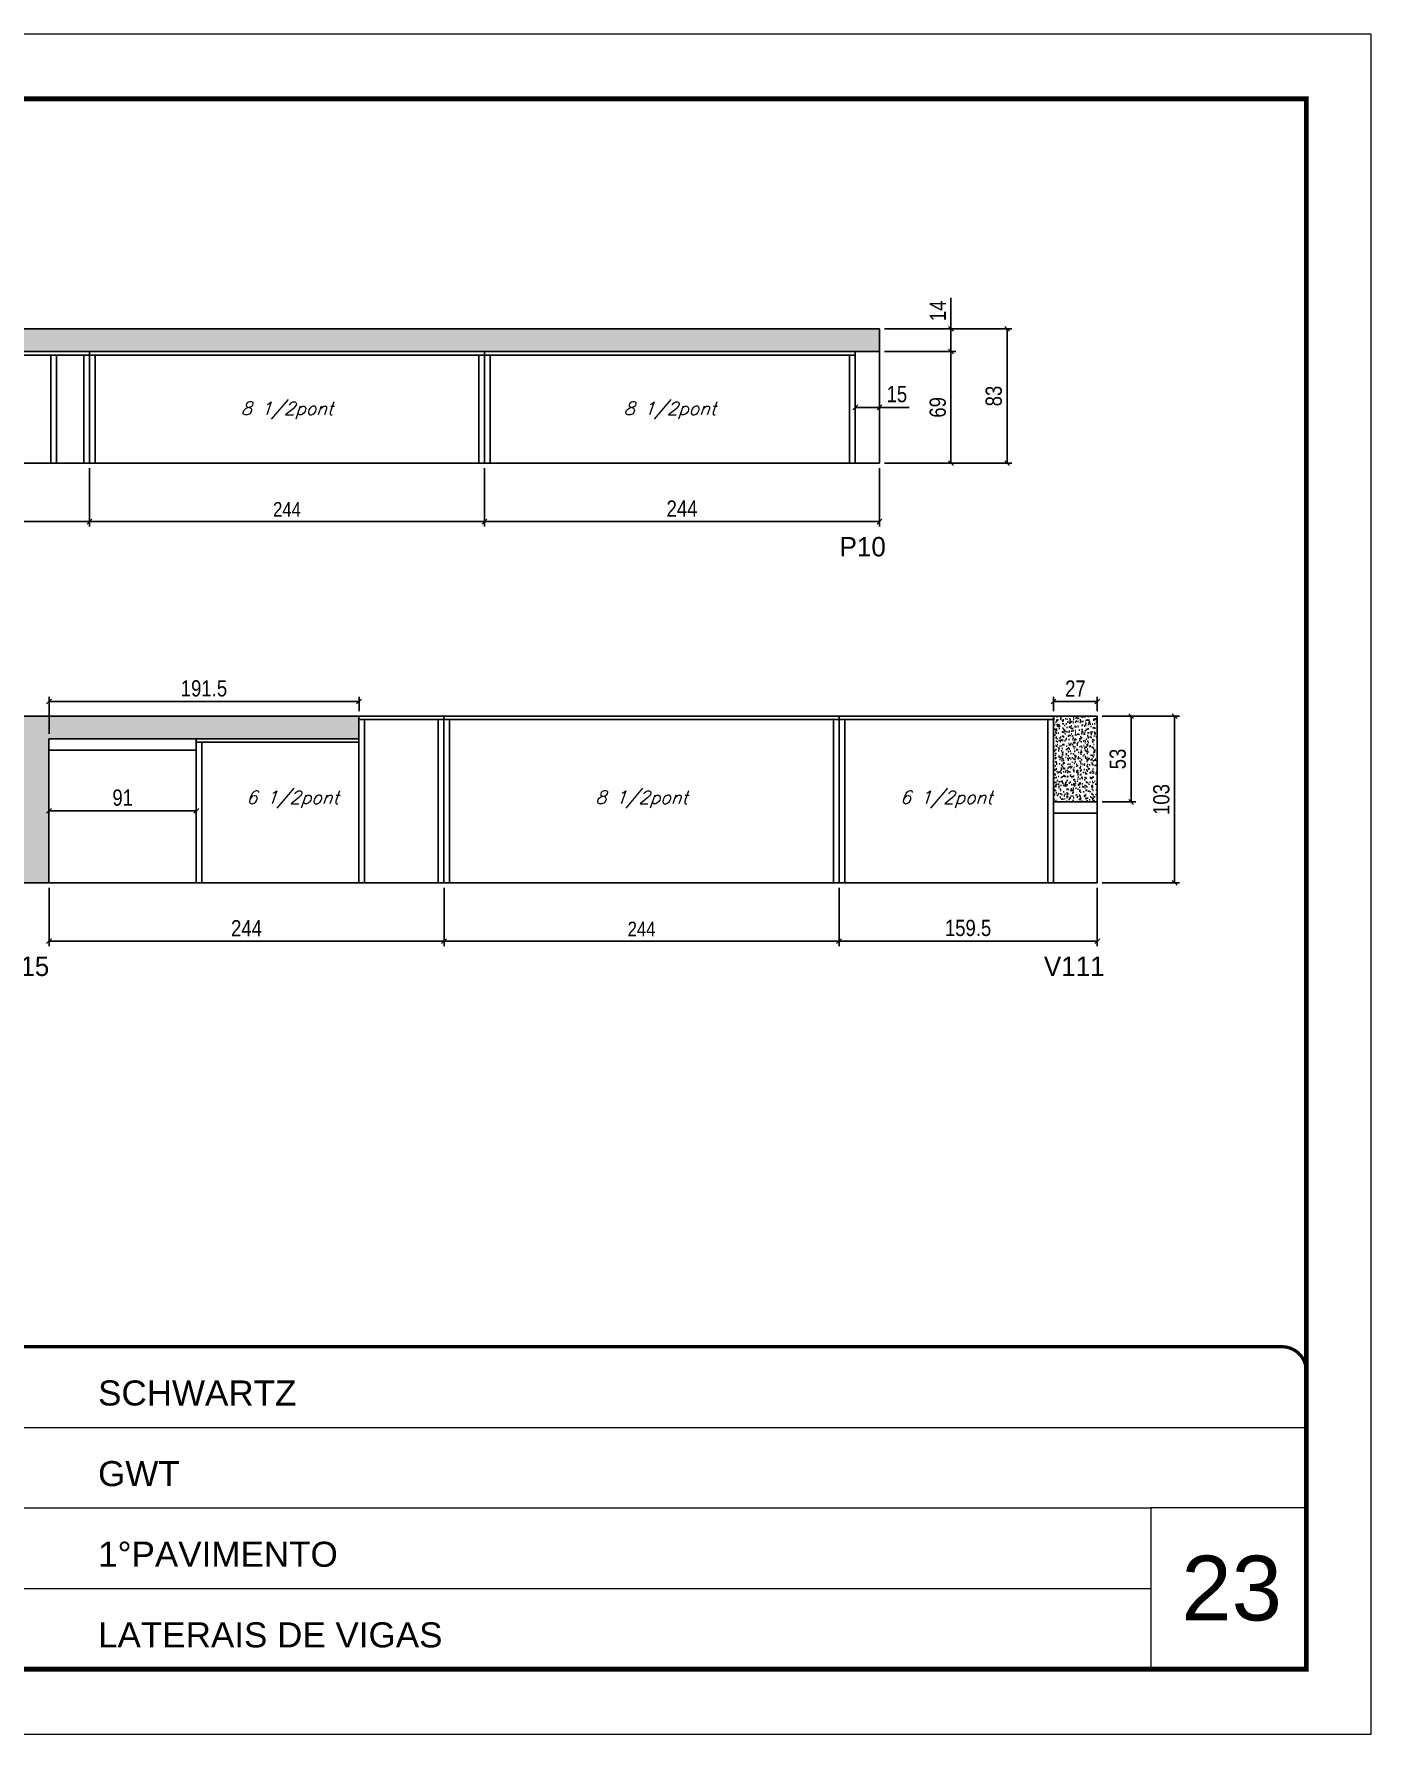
# Model space of a CAD drawing. Extents: x 13154 to 22413, y 1253 to 30260.
# Drawn here: x 16997 to 17823, y 23076 to 24126 of the extents above; entities that cross this region are included whole.
import ezdxf

# ---------------------------------------------------------------- set-up
doc = ezdxf.new("R2010")
doc.units = 0
doc.linetypes.add('CONTINUO', pattern=[0])
doc.linetypes.add('DASHED', pattern=[0.75, 0.5, -0.25])
for name, color, linetype in [('5', 5, 'Continuous'), ('COTA', 241, 'Continuous'), ('Painéis', 200, 'Continuous'), ('SARR_2.2x7', 40, 'Continuous'), ('SARR_3.5x7', 81, 'Continuous'), ('texto', 7, 'Continuous')]:
    doc.layers.add(name, color=color, linetype=linetype)
for name, color, linetype, lineweight in [('CARIMBO', 255, 'Continuous', 9), ('Folhas', 255, 'Continuous', 9), ('SARRAFO DE PRESSAO', 251, 'DASHED', 9)]:
    doc.layers.add(name, color=color, linetype=linetype, lineweight=lineweight)
doc.styles.add('ARIAL', font='arial.ttf')
doc.styles.add('COTA TECNICA', font='techl___.ttf', dxfattribs={"height": 10})
doc.styles.add('COTA TECNICA-50', font='techl___.ttf', dxfattribs={"height": 9})
doc.styles.add('Romans', font='romans.shx')
doc.styles.add('ROMAS860', font='ROMAS860.SHX')
doc.dimstyles.new('COTA PAINEL-50', dxfattribs={"dimtxt": 9, "dimasz": 3, "dimexe": 3, "dimexo": 3, "dimgap": 3, "dimtad": 1, "dimdec": 1, "dimzin": 12, "dimdsep": 46, "dimtxsty": 'COTA TECNICA-50', "dimblk1": 'OBLIQUE', "dimblk2": 'OBLIQUE', "dimsah": 1, "dimcen": 0.9, "dimclrd": 4, "dimclre": 4, "dimclrt": 240, "dimadec": 1, "dimazin": 3, "dimtfac": 1, "dimtdec": 1, "dimtmove": 0, "dimatfit": 3, "dimfxl": 1, "dimtolj": 1, "dimtzin": 12, "dimarcsym": 0})
doc.dimstyles.new('PAINEL', dxfattribs={"dimtxt": 10, "dimasz": 3, "dimexe": 3, "dimexo": 3, "dimgap": 3, "dimtad": 1, "dimdec": 1, "dimzin": 12, "dimdsep": 46, "dimtxsty": 'COTA TECNICA', "dimblk1": 'OBLIQUE', "dimblk2": 'OBLIQUE', "dimsah": 1, "dimcen": 0.9, "dimclrd": 4, "dimclre": 4, "dimclrt": 240, "dimadec": 1, "dimazin": 3, "dimtfac": 1, "dimtdec": 1, "dimtmove": 0, "dimatfit": 3, "dimfxl": 1, "dimtolj": 1, "dimtzin": 12, "dimarcsym": 0})
pattern_1 = [(50, (-68.4697, -35.641), (5.4655401, -0.4781726), [0.5715, -6.2865]), (355, (-68.4697, -35.641), (-1.0573026, 5.7317054), [0.4572, -5.0292175]), (100.451445, (-68.014, -35.681), (4.4082374, 5.2535326), [0.4857003, -5.3427073]), (46.1842, (-68.4697, -34.117), (8.1323712, -1.2612698), [0.85725, -9.42975]), (96.635558, (-67.792, -34.222), (7.122124, 7.4227837), [0.7285507, -8.0140682]), (351.18415, (-68.47, -34.117), (7.122124, 7.4227837), [0.685799, -7.543792]), (21, (-67.7077, -34.498), (4.54843174, -3.06795595), [0.5715, -6.2865]), (326, (-67.7077, -34.498), (1.8540609, 5.525639), [0.4572, -5.0292]), (71.451445, (-67.3286, -34.7536), (6.4024926, 2.4576831), [0.4857003, -5.3426981]), (37.5, (-68.4697, -35.641), (0.0926581, 2.53665117), [0, -4.96824, 0, -5.1054, 0, -5.04825]), (7.5, (-68.4697, -35.641), (2.00458988, 3.00541724), [0, -2.91084, 0, -4.85394, 0, -1.92405]), (327.5, (-70.169, -35.641), (4.06771786, -0.17186232), [0, -1.905, 0, -5.9436, 0, -7.8867]), (317.5, (-70.931, -35.641), (4.44387544, 0.76279473), [0, -2.4765, 0, -3.94716, 0, -5.6007])]

# ---------------------------------------------------------------- blocks, each defined once
blk = doc.blocks.new('9999999999')
at = {"color": 30, "linetype": 'CONTINUO'}
for p, q in [((98564.6, 34379.6), (99584, 34379.6)), ((98564.6, 34329.8), (99488, 34329.8)), ((99584, 34329.8), (99488, 34329.8)), ((99488, 34329.8), (99488, 34230.2)), ((98564.6, 34280), (99488, 34280))]:
    blk.add_line(p, q, dxfattribs=at)
at = {"color": 30, "linetype": 'CONTINUO', "const_width": 2}
blk.add_lwpolyline([(99584, 34230.2), (99584, 34414.4, 0.414214), (99569, 34429.4), (98229, 34429.4, 0.414214), (98214, 34414.4), (98214, 34245.2, 0.414214), (98229, 34230.2), (99584, 34230.2)], format="xyb", dxfattribs=at)
at = {"layer": 'Folhas'}
blk.add_lwpolyline([(98139, 34190.2), (99624, 34190.2), (99624, 35240.2), (98139, 35240.2)], close=True, dxfattribs=at)
at = {"layer": 'Folhas', "color": 30, "const_width": 3}
blk.add_lwpolyline([(98214, 34230.2), (99584, 34230.2), (99584, 35200.2), (98214, 35200.2)], close=True, dxfattribs=at)
at = {"color": 7, "linetype": 'Continuous', "ltscale": 5, "style": 'ARIAL'}
for s, height, p in [('SCHWARTZ', 15.48, (98837.7, 34393.1)), ('GWT', 15.48, (98837.7, 34343.3)), ('1°PAVIMENTO', 15.483, (98837.7, 34293.5)), ('LATERAIS DE VIGAS', 15.483, (98837.7, 34243.7))]:
    blk.add_text(s, height=height, dxfattribs=at).set_placement(p)
blk = doc.blocks.new('_Oblique')
at = {"color": 0, "linetype": 'ByBlock', "lineweight": -2}
blk.add_line((-0.5, -0.5), (0.5, 0.5), dxfattribs=at)
blk = doc.blocks.new('*D1655')
at = {"layer": 'COTA', "color": 4, "linetype": 'ByBlock', "lineweight": -2, "transparency": 16777216}
for p, q in [((17031.3, 23858.2), (17031.3, 23822.1)), ((17275.3, 23858.2), (17275.3, 23822.1)), ((17275.3, 23825.1), (17031.3, 23825.1))]:
    blk.add_line(p, q, dxfattribs=at)
at = {"layer": 'Defpoints', "color": 0, "linetype": 'ByBlock', "transparency": 16777216}
for p in [(17031.3, 23861.2), (17275.3, 23861.2), (17031.3, 23825.1)]:
    blk.add_point(p, dxfattribs=at)
at = {"layer": 'COTA', "color": 4, "linetype": 'ByBlock', "lineweight": -2, "transparency": 16777216, "xscale": 3, "yscale": 3, "zscale": 3, "rotation": 180}
blk.add_blockref('_Oblique', (17031.3, 23825.1), dxfattribs=at)
at = {"layer": 'COTA', "color": 4, "linetype": 'ByBlock', "lineweight": -2, "transparency": 16777216, "xscale": 3, "yscale": 3, "zscale": 3}
blk.add_blockref('_Oblique', (17275.3, 23825.1), dxfattribs=at)
at = {"layer": 'COTA', "color": 240, "linetype": 'ByBlock', "transparency": 16777216, "insert": (17153.3, 23832.7), "char_height": 9, "attachment_point": 5, "style": 'COTA TECNICA-50'}
blk.add_mtext('\\A1;244', dxfattribs=at)
blk = doc.blocks.new('*D1657')
at = {"layer": 'COTA', "color": 4, "linetype": 'ByBlock', "lineweight": -2, "transparency": 16777216}
for p, q in [((17275.3, 23858.2), (17275.3, 23822.1)), ((17519.3, 23858.2), (17519.3, 23822.1)), ((17275.3, 23825.1), (17519.3, 23825.1))]:
    blk.add_line(p, q, dxfattribs=at)
at = {"layer": 'Defpoints', "color": 0, "linetype": 'ByBlock', "transparency": 16777216}
for p in [(17275.3, 23861.2), (17519.3, 23861.2), (17519.3, 23825.1)]:
    blk.add_point(p, dxfattribs=at)
at = {"layer": 'COTA', "color": 4, "linetype": 'ByBlock', "lineweight": -2, "transparency": 16777216, "xscale": 3, "yscale": 3, "zscale": 3, "rotation": 180}
blk.add_blockref('_Oblique', (17275.3, 23825.1), dxfattribs=at)
at = {"layer": 'COTA', "color": 4, "linetype": 'ByBlock', "lineweight": -2, "transparency": 16777216, "xscale": 3, "yscale": 3, "zscale": 3}
blk.add_blockref('_Oblique', (17519.3, 23825.1), dxfattribs=at)
at = {"layer": 'COTA', "color": 240, "linetype": 'ByBlock', "transparency": 16777216, "insert": (17397.3, 23833.2), "char_height": 10, "attachment_point": 5, "style": 'COTA TECNICA'}
blk.add_mtext('\\A1;244', dxfattribs=at)
blk = doc.blocks.new('*D1658')
at = {"layer": 'COTA', "color": 4, "linetype": 'ByBlock', "lineweight": -2, "transparency": 16777216}
for p, q in [((16921.3, 23858.2), (16921.3, 23822.1)), ((17031.3, 23858.2), (17031.3, 23822.1)), ((17031.3, 23825.1), (16921.3, 23825.1))]:
    blk.add_line(p, q, dxfattribs=at)
at = {"layer": 'Defpoints', "color": 0, "linetype": 'ByBlock', "transparency": 16777216}
for p in [(16921.3, 23861.2), (17031.3, 23861.2), (16921.3, 23825.1)]:
    blk.add_point(p, dxfattribs=at)
at = {"layer": 'COTA', "color": 4, "linetype": 'ByBlock', "lineweight": -2, "transparency": 16777216, "xscale": 3, "yscale": 3, "zscale": 3, "rotation": 180}
blk.add_blockref('_Oblique', (16921.3, 23825.1), dxfattribs=at)
at = {"layer": 'COTA', "color": 4, "linetype": 'ByBlock', "lineweight": -2, "transparency": 16777216, "xscale": 3, "yscale": 3, "zscale": 3}
blk.add_blockref('_Oblique', (17031.3, 23825.1), dxfattribs=at)
at = {"layer": 'COTA', "color": 240, "linetype": 'ByBlock', "transparency": 16777216, "insert": (16976.3, 23833.2), "char_height": 10, "attachment_point": 5, "style": 'COTA TECNICA'}
blk.add_mtext('\\A1;110', dxfattribs=at)
blk = doc.blocks.new('*D1656')
at = {"layer": 'COTA', "color": 4, "linetype": 'ByBlock', "lineweight": -2, "transparency": 16777216}
for p, q in [((17522.3, 23930.2), (17566.4, 23930.2)), ((17563.4, 23930.2), (17563.4, 23861.2)), ((17522.3, 23861.2), (17566.4, 23861.2))]:
    blk.add_line(p, q, dxfattribs=at)
at = {"layer": 'Defpoints', "color": 0, "linetype": 'ByBlock', "transparency": 16777216}
for p in [(17519.3, 23930.2), (17519.3, 23861.2), (17563.4, 23861.2)]:
    blk.add_point(p, dxfattribs=at)
at = {"layer": 'COTA', "color": 4, "linetype": 'ByBlock', "lineweight": -2, "transparency": 16777216, "xscale": 3, "yscale": 3, "zscale": 3}
for p, rotation in [((17563.4, 23930.2), 90), ((17563.4, 23861.2), 270)]:
    blk.add_blockref('_Oblique', p, dxfattribs=dict(at, rotation=rotation))
at = {"layer": 'COTA', "color": 240, "linetype": 'ByBlock', "transparency": 16777216, "insert": (17555.3, 23895.7), "char_height": 10, "attachment_point": 5, "rotation": 90, "style": 'COTA TECNICA'}
blk.add_mtext('\\A1;69', dxfattribs=at)
blk = doc.blocks.new('*D1660')
at = {"layer": 'COTA', "color": 4, "lineweight": -2, "transparency": 16777216}
for p, q in [((17563.4, 23944.2), (17563.4, 23963.3)), ((17522.3, 23944.2), (17566.4, 23944.2)), ((17563.4, 23930.2), (17563.4, 23944.2)), ((17522.3, 23930.2), (17566.4, 23930.2))]:
    blk.add_line(p, q, dxfattribs=at)
at = {"layer": 'Defpoints', "color": 0, "transparency": 16777216}
for p in [(17519.3, 23944.2), (17563.4, 23944.2), (17519.3, 23930.2)]:
    blk.add_point(p, dxfattribs=at)
at = {"layer": 'COTA', "color": 4, "lineweight": -2, "transparency": 16777216, "xscale": 3, "yscale": 3, "zscale": 3}
for p, rotation in [((17563.4, 23944.2), 90), ((17563.4, 23930.2), 270)]:
    blk.add_blockref('_Oblique', p, dxfattribs=dict(at, rotation=rotation))
at = {"layer": 'COTA', "color": 240, "transparency": 16777216, "insert": (17555.3, 23955.3), "char_height": 10, "attachment_point": 5, "rotation": 90, "style": 'COTA TECNICA'}
blk.add_mtext('\\A1;14', dxfattribs=at)
blk = doc.blocks.new('*D1661')
at = {"layer": 'COTA', "color": 4, "lineweight": -2, "transparency": 16777216}
for p, q in [((17522.3, 23944.2), (17601.1, 23944.2)), ((17598.1, 23861.2), (17598.1, 23944.2)), ((17522.3, 23861.2), (17601.1, 23861.2))]:
    blk.add_line(p, q, dxfattribs=at)
at = {"layer": 'Defpoints', "color": 0, "transparency": 16777216}
for p in [(17519.3, 23944.2), (17598.1, 23944.2), (17519.3, 23861.2)]:
    blk.add_point(p, dxfattribs=at)
at = {"layer": 'COTA', "color": 4, "lineweight": -2, "transparency": 16777216, "xscale": 3, "yscale": 3, "zscale": 3}
for p, rotation in [((17598.1, 23944.2), 90), ((17598.1, 23861.2), 270)]:
    blk.add_blockref('_Oblique', p, dxfattribs=dict(at, rotation=rotation))
at = {"layer": 'COTA', "color": 240, "transparency": 16777216, "insert": (17589.9, 23902.7), "char_height": 10, "attachment_point": 5, "rotation": 90, "style": 'COTA TECNICA'}
blk.add_mtext('\\A1;83', dxfattribs=at)
blk = doc.blocks.new('*D1663')
at = {"layer": 'COTA', "color": 4, "lineweight": -2, "transparency": 16777216}
for p, q in [((17504.3, 23895.7), (17519.3, 23895.7)), ((17519.3, 23895.7), (17537.6, 23895.7))]:
    blk.add_line(p, q, dxfattribs=at)
at = {"layer": 'Defpoints', "color": 0, "transparency": 16777216}
for p in [(17504.3, 23895.7), (17519.3, 23895.7), (17519.3, 23895.7)]:
    blk.add_point(p, dxfattribs=at)
at = {"layer": 'COTA', "color": 4, "lineweight": -2, "transparency": 16777216, "xscale": 3, "yscale": 3, "zscale": 3, "rotation": 180}
blk.add_blockref('_Oblique', (17504.3, 23895.7), dxfattribs=at)
at = {"layer": 'COTA', "color": 4, "lineweight": -2, "transparency": 16777216, "xscale": 3, "yscale": 3, "zscale": 3}
blk.add_blockref('_Oblique', (17519.3, 23895.7), dxfattribs=at)
at = {"layer": 'COTA', "color": 240, "transparency": 16777216, "insert": (17530, 23903.8), "char_height": 10, "attachment_point": 5, "style": 'COTA TECNICA'}
blk.add_mtext('\\A1;15', dxfattribs=at)
blk = doc.blocks.new('*D1666')
at = {"layer": 'COTA', "color": 4, "linetype": 'ByBlock', "lineweight": -2, "transparency": 16777216}
for p, q in [((17250.3, 23599), (17250.3, 23563)), ((17494.3, 23599), (17494.3, 23563)), ((17494.3, 23566), (17250.3, 23566))]:
    blk.add_line(p, q, dxfattribs=at)
at = {"layer": 'Defpoints', "color": 0, "linetype": 'ByBlock', "transparency": 16777216}
for p in [(17250.3, 23602), (17494.3, 23602), (17250.3, 23566)]:
    blk.add_point(p, dxfattribs=at)
at = {"layer": 'COTA', "color": 4, "linetype": 'ByBlock', "lineweight": -2, "transparency": 16777216, "xscale": 3, "yscale": 3, "zscale": 3, "rotation": 180}
blk.add_blockref('_Oblique', (17250.3, 23566), dxfattribs=at)
at = {"layer": 'COTA', "color": 4, "linetype": 'ByBlock', "lineweight": -2, "transparency": 16777216, "xscale": 3, "yscale": 3, "zscale": 3}
blk.add_blockref('_Oblique', (17494.3, 23566), dxfattribs=at)
at = {"layer": 'COTA', "color": 240, "linetype": 'ByBlock', "transparency": 16777216, "insert": (17372.3, 23573.5), "char_height": 9, "attachment_point": 5, "style": 'COTA TECNICA-50'}
blk.add_mtext('\\A1;244', dxfattribs=at)
blk = doc.blocks.new('*D1668')
at = {"layer": 'COTA', "color": 4, "linetype": 'ByBlock', "lineweight": -2, "transparency": 16777216}
for p, q in [((17494.3, 23599), (17494.3, 23563)), ((17653.8, 23599), (17653.8, 23563)), ((17494.3, 23566), (17653.8, 23566))]:
    blk.add_line(p, q, dxfattribs=at)
at = {"layer": 'Defpoints', "color": 0, "linetype": 'ByBlock', "transparency": 16777216}
for p in [(17494.3, 23602), (17653.8, 23602), (17653.8, 23566)]:
    blk.add_point(p, dxfattribs=at)
at = {"layer": 'COTA', "color": 4, "linetype": 'ByBlock', "lineweight": -2, "transparency": 16777216, "xscale": 3, "yscale": 3, "zscale": 3, "rotation": 180}
blk.add_blockref('_Oblique', (17494.3, 23566), dxfattribs=at)
at = {"layer": 'COTA', "color": 4, "linetype": 'ByBlock', "lineweight": -2, "transparency": 16777216, "xscale": 3, "yscale": 3, "zscale": 3}
blk.add_blockref('_Oblique', (17653.8, 23566), dxfattribs=at)
at = {"layer": 'COTA', "color": 240, "linetype": 'ByBlock', "transparency": 16777216, "insert": (17574, 23574.1), "char_height": 10, "attachment_point": 5, "style": 'COTA TECNICA'}
blk.add_mtext('\\A1;159.5', dxfattribs=at)
blk = doc.blocks.new('*D1669')
at = {"layer": 'COTA', "color": 4, "linetype": 'ByBlock', "lineweight": -2, "transparency": 16777216}
for p, q in [((17006.3, 23599), (17006.3, 23563)), ((17250.3, 23599), (17250.3, 23563)), ((17250.3, 23566), (17006.3, 23566))]:
    blk.add_line(p, q, dxfattribs=at)
at = {"layer": 'Defpoints', "color": 0, "linetype": 'ByBlock', "transparency": 16777216}
for p in [(17006.3, 23602), (17250.3, 23602), (17006.3, 23566)]:
    blk.add_point(p, dxfattribs=at)
at = {"layer": 'COTA', "color": 4, "linetype": 'ByBlock', "lineweight": -2, "transparency": 16777216, "xscale": 3, "yscale": 3, "zscale": 3, "rotation": 180}
blk.add_blockref('_Oblique', (17006.3, 23566), dxfattribs=at)
at = {"layer": 'COTA', "color": 4, "linetype": 'ByBlock', "lineweight": -2, "transparency": 16777216, "xscale": 3, "yscale": 3, "zscale": 3}
blk.add_blockref('_Oblique', (17250.3, 23566), dxfattribs=at)
at = {"layer": 'COTA', "color": 240, "linetype": 'ByBlock', "transparency": 16777216, "insert": (17128.3, 23574), "char_height": 10, "attachment_point": 5, "style": 'COTA TECNICA'}
blk.add_mtext('\\A1;244', dxfattribs=at)
blk = doc.blocks.new('*D1667')
at = {"layer": 'COTA', "color": 4, "linetype": 'ByBlock', "lineweight": -2, "transparency": 16777216}
for p, q in [((17656.8, 23705), (17704.6, 23705)), ((17701.6, 23705), (17701.6, 23602)), ((17656.8, 23602), (17704.6, 23602))]:
    blk.add_line(p, q, dxfattribs=at)
at = {"layer": 'Defpoints', "color": 0, "linetype": 'ByBlock', "transparency": 16777216}
for p in [(17653.8, 23705), (17653.8, 23602), (17701.6, 23602)]:
    blk.add_point(p, dxfattribs=at)
at = {"layer": 'COTA', "color": 4, "linetype": 'ByBlock', "lineweight": -2, "transparency": 16777216, "xscale": 3, "yscale": 3, "zscale": 3}
for p, rotation in [((17701.6, 23705), 90), ((17701.6, 23602), 270)]:
    blk.add_blockref('_Oblique', p, dxfattribs=dict(at, rotation=rotation))
at = {"layer": 'COTA', "color": 240, "linetype": 'ByBlock', "transparency": 16777216, "insert": (17693.4, 23653.5), "char_height": 10, "attachment_point": 5, "rotation": 90, "style": 'COTA TECNICA'}
blk.add_mtext('\\A1;103', dxfattribs=at)
blk = doc.blocks.new('*D1670')
at = {"layer": 'COTA', "color": 4, "lineweight": -2, "transparency": 16777216}
blk.add_line((17006.3, 23646.5), (17097.3, 23646.5), dxfattribs=at)
at = {"layer": 'Defpoints', "color": 0, "transparency": 16777216}
for p in [(17006.3, 23646.5), (17097.3, 23646.5), (17097.3, 23646.5)]:
    blk.add_point(p, dxfattribs=at)
at = {"layer": 'COTA', "color": 4, "lineweight": -2, "transparency": 16777216, "xscale": 3, "yscale": 3, "zscale": 3, "rotation": 180}
blk.add_blockref('_Oblique', (17006.3, 23646.5), dxfattribs=at)
at = {"layer": 'COTA', "color": 4, "lineweight": -2, "transparency": 16777216, "xscale": 3, "yscale": 3, "zscale": 3}
blk.add_blockref('_Oblique', (17097.3, 23646.5), dxfattribs=at)
at = {"layer": 'COTA', "color": 240, "transparency": 16777216, "insert": (17051.8, 23654.6), "char_height": 10, "attachment_point": 5, "style": 'COTA TECNICA'}
blk.add_mtext('\\A1;91', dxfattribs=at)
blk = doc.blocks.new('*D1671')
at = {"layer": 'COTA', "color": 4, "lineweight": -2, "transparency": 16777216}
for p, q in [((17006.3, 23694), (17006.3, 23717)), ((17006.3, 23714), (17197.8, 23714)), ((17197.8, 23708), (17197.8, 23717))]:
    blk.add_line(p, q, dxfattribs=at)
at = {"layer": 'Defpoints', "color": 0, "transparency": 16777216}
for p in [(17197.8, 23714), (17197.8, 23705), (17006.3, 23691)]:
    blk.add_point(p, dxfattribs=at)
at = {"layer": 'COTA', "color": 4, "lineweight": -2, "transparency": 16777216, "xscale": 3, "yscale": 3, "zscale": 3, "rotation": 180}
blk.add_blockref('_Oblique', (17006.3, 23714), dxfattribs=at)
at = {"layer": 'COTA', "color": 4, "lineweight": -2, "transparency": 16777216, "xscale": 3, "yscale": 3, "zscale": 3}
blk.add_blockref('_Oblique', (17197.8, 23714), dxfattribs=at)
at = {"layer": 'COTA', "color": 240, "transparency": 16777216, "insert": (17102, 23722.1), "char_height": 10, "attachment_point": 5, "style": 'COTA TECNICA'}
blk.add_mtext('\\A1;191.5', dxfattribs=at)
blk = doc.blocks.new('*D1673')
at = {"layer": 'COTA', "color": 4, "lineweight": -2, "transparency": 16777216}
for p, q in [((17656.8, 23705), (17677.7, 23705)), ((17674.7, 23705), (17674.7, 23652)), ((17656.8, 23652), (17677.7, 23652))]:
    blk.add_line(p, q, dxfattribs=at)
at = {"layer": 'Defpoints', "color": 0, "transparency": 16777216}
for p in [(17653.8, 23705), (17653.8, 23652), (17674.7, 23652)]:
    blk.add_point(p, dxfattribs=at)
at = {"layer": 'COTA', "color": 4, "lineweight": -2, "transparency": 16777216, "xscale": 3, "yscale": 3, "zscale": 3}
for p, rotation in [((17674.7, 23705), 90), ((17674.7, 23652), 270)]:
    blk.add_blockref('_Oblique', p, dxfattribs=dict(at, rotation=rotation))
at = {"layer": 'COTA', "color": 240, "transparency": 16777216, "insert": (17666.5, 23678.5), "char_height": 10, "attachment_point": 5, "rotation": 90, "style": 'COTA TECNICA'}
blk.add_mtext('\\A1;53', dxfattribs=at)
blk = doc.blocks.new('*D1674')
at = {"layer": 'COTA', "color": 4, "lineweight": -2, "transparency": 16777216}
for p, q in [((17626.8, 23708), (17626.8, 23717)), ((17653.8, 23714), (17626.8, 23714)), ((17653.8, 23708), (17653.8, 23717))]:
    blk.add_line(p, q, dxfattribs=at)
at = {"layer": 'Defpoints', "color": 0, "transparency": 16777216}
for p in [(17626.8, 23714), (17626.8, 23705), (17653.8, 23705)]:
    blk.add_point(p, dxfattribs=at)
at = {"layer": 'COTA', "color": 4, "lineweight": -2, "transparency": 16777216, "xscale": 3, "yscale": 3, "zscale": 3, "rotation": 180}
blk.add_blockref('_Oblique', (17626.8, 23714), dxfattribs=at)
at = {"layer": 'COTA', "color": 4, "lineweight": -2, "transparency": 16777216, "xscale": 3, "yscale": 3, "zscale": 3}
blk.add_blockref('_Oblique', (17653.8, 23714), dxfattribs=at)
at = {"layer": 'COTA', "color": 240, "transparency": 16777216, "insert": (17640.3, 23722), "char_height": 10, "attachment_point": 5, "style": 'COTA TECNICA'}
blk.add_mtext('\\A1;27', dxfattribs=at)

msp = doc.modelspace()

# ---------------------------------------------------------------- hatches: boundary and pattern name
at = {"layer": 'COTA'}
h = msp.add_hatch(dxfattribs=at)
h.set_pattern_fill('AR-CONC', color=256, scale=0.03)
h.set_pattern_definition([(50, (-103.9697, 0), (5.4655401, -0.4781726), [0.5715, -6.2865]), (355, (-103.9697, 0), (-1.0573026, 5.7317054), [0.4572, -5.0292175]), (100.451445, (-103.514, -0.04), (4.4082374, 5.2535326), [0.4857003, -5.3427073]), (46.1842, (-103.9697, 1.524), (8.1323712, -1.2612698), [0.85725, -9.42975]), (96.635558, (-103.292, 1.419), (7.122124, 7.4227837), [0.7285507, -8.0140682]), (351.18415, (-103.97, 1.524), (7.122124, 7.4227837), [0.685799, -7.543792]), (21, (-103.2077, 1.143), (4.54843174, -3.06795595), [0.5715, -6.2865]), (326, (-103.2077, 1.143), (1.8540609, 5.525639), [0.4572, -5.0292]), (71.451445, (-102.8286, 0.8873), (6.4024926, 2.4576831), [0.4857003, -5.3426981]), (37.5, (-103.9697, 0), (0.0926581, 2.53665117), [0, -4.96824, 0, -5.1054, 0, -5.04825]), (7.5, (-103.9697, 0), (2.00458988, 3.00541724), [0, -2.91084, 0, -4.85394, 0, -1.92405]), (327.5, (-105.669, 0), (4.06771786, -0.17186232), [0, -1.905, 0, -5.9436, 0, -7.8867]), (317.5, (-106.431, 0), (4.44387544, 0.76279473), [0, -2.4765, 0, -3.94716, 0, -5.6007])])
h.paths.add_polyline_path([(16891.27, 23905.2), (16891.27, 23861.2), (16921.27, 23861.2), (16921.27, 23930.2), (17519.27, 23930.2), (17519.27, 23944.2), (16921.27, 23944.2), (16921.27, 24023.2), (16891.27, 24023.2)])
h = msp.add_hatch(dxfattribs=at)
h.set_pattern_fill('AR-CONC', color=256, scale=0.03)
h.set_pattern_definition(pattern_1)
h.paths.add_polyline_path([(17006.27, 23691.05), (17197.77, 23691.05), (17197.77, 23705.05), (16818.27, 23705.05), (16818.27, 23691.05), (16976.27, 23691.05), (16976.27, 23670.05), (16976.27, 23602.05), (17006.27, 23602.05)])
h = msp.add_hatch(dxfattribs=at)
h.set_pattern_fill('AR-CONC', color=256, scale=0.03)
h.set_pattern_definition(pattern_1)
h.paths.add_polyline_path([(17626.77, 23652.05), (17653.77, 23652.05), (17653.77, 23705.05), (17626.77, 23705.05)])

# ---------------------------------------------------------------- linework, layer by layer
for p, q in [((16921.27, 23944.2), (17519.27, 23944.2)), ((17519.27, 23930.2), (17519.27, 23944.2)), ((16818.27, 23705.05), (17197.77, 23705.05)), ((17653.77, 23705.05), (17626.77, 23705.05)), ((17653.77, 23652.05), (17653.77, 23705.05)), ((17197.77, 23691.05), (17197.77, 23602.05)), ((17626.77, 23652.05), (17626.77, 23602.05)), ((16976.27, 23602.05), (17006.27, 23602.05))]:
    msp.add_line(p, q, dxfattribs=at)
at = {"layer": 'Painéis', "linetype": 'Continuous'}
for p, q in [((17519.27, 23930.2), (16921.27, 23930.2)), ((17031.27, 23861.2), (17031.27, 23930.2)), ((17275.27, 23861.2), (17275.27, 23930.2)), ((17519.27, 23861.2), (17519.27, 23930.2)), ((16921.27, 23861.2), (17519.27, 23861.2)), ((17626.77, 23705.05), (17197.77, 23705.05)), ((17197.77, 23691.05), (17197.77, 23705.05)), ((17250.27, 23602.05), (17250.27, 23705.05)), ((17494.27, 23602.05), (17494.27, 23705.05)), ((17626.77, 23652.05), (17626.77, 23705.05)), ((17006.27, 23602.05), (17006.27, 23691.05)), ((17197.77, 23691.05), (17006.27, 23691.05)), ((17653.77, 23652.05), (17626.77, 23652.05)), ((17653.77, 23602.05), (17653.77, 23652.05)), ((17006.27, 23602.05), (17653.77, 23602.05))]:
    msp.add_line(p, q, dxfattribs=at)
at = {"layer": 'SARR_2.2x7', "linetype": 'Continuous'}
for p, q in [((17031.27, 23928), (16985.77, 23928)), ((17275.27, 23928), (17031.27, 23928)), ((17504.27, 23928), (17275.27, 23928)), ((17250.27, 23702.85), (17197.77, 23702.85)), ((17494.27, 23702.85), (17250.27, 23702.85)), ((17626.77, 23702.85), (17494.27, 23702.85)), ((17197.77, 23688.85), (17097.27, 23688.85)), ((17097.27, 23684.05), (17006.27, 23684.05)), ((17653.77, 23645.05), (17626.77, 23645.05))]:
    msp.add_line(p, q, dxfattribs=at)
at = {"layer": 'SARR_3.5x7'}
for p, q in [((17504.27, 23930.2), (17504.27, 23861.2)), ((17007.34, 23928), (17007.34, 23861.2)), ((17010.84, 23928), (17010.84, 23861.2)), ((17027.77, 23928), (17027.77, 23861.2)), ((17034.77, 23928), (17034.77, 23861.2)), ((17271.77, 23928), (17271.77, 23861.2)), ((17278.77, 23928), (17278.77, 23861.2)), ((17500.77, 23928), (17500.77, 23861.2)), ((17201.27, 23702.85), (17201.27, 23602.05)), ((17246.77, 23702.85), (17246.77, 23602.05)), ((17253.77, 23702.85), (17253.77, 23602.05)), ((17490.77, 23702.85), (17490.77, 23602.05)), ((17497.77, 23702.85), (17497.77, 23602.05)), ((17623.27, 23702.85), (17623.27, 23602.05)), ((17097.27, 23691.05), (17097.27, 23602.05)), ((17100.77, 23688.85), (17100.77, 23602.05))]:
    msp.add_line(p, q, dxfattribs=at)

# ---------------------------------------------------------------- block references
at = {"layer": 'SARRAFO DE PRESSAO', "color": 6, "linetype": 'ByBlock'}
msp.add_blockref('9999999999', (-81801.1, -11113.91), dxfattribs=at)

# ---------------------------------------------------------------- texts
at = {"layer": '5', "linetype": 'Continuous', "style": 'ROMAS860'}
for s, p in [('P10', (17494.64, 23803.64)), ('P15', (16977.89, 23544.49)), ('V111', (17620.84, 23544.49))]:
    msp.add_text(s, height=12, rotation=359.99996, dxfattribs=at).set_placement(p)
at = {"layer": 'CARIMBO', "style": 'ARIAL'}
msp.add_text('23', height=40, dxfattribs=at).set_placement((17705.74, 23146.44))
at = {"layer": 'texto', "color": 2, "char_height": 8, "attachment_point": 5, "style": 'Romans'}
for s, insert in [('{\\Q19;\\C256;8 1/2pont}', (17153.27, 23893.7)), ('{\\Q19;\\C256;8 1/2pont}', (17389.77, 23893.7)), ('{\\Q19;\\C256;6 1/2pont}', (17156.71, 23653.55)), ('{\\Q19;\\C256;8 1/2pont}', (17372.27, 23653.55)), ('{\\Q19;\\C256;6 1/2pont}', (17560.52, 23653.55))]:
    msp.add_mtext(s, dxfattribs=dict(at, insert=insert))

# ---------------------------------------------------------------- dimensions: what is measured, and where the dimension line sits
at = {"layer": 'COTA'}
for base, p1, p2, picture, middle in [((17563.41, 23944.2), (17519.27, 23930.2), (17519.27, 23944.2), '*D1660', (17555.34, 23955.26)), ((17598.11, 23944.2), (17519.27, 23861.2), (17519.27, 23944.2), '*D1661', (17589.87, 23902.7)), ((17674.68, 23652.05), (17653.77, 23705.05), (17653.77, 23652.05), '*D1673', (17666.46, 23678.55))]:
    dim = msp.add_linear_dim(base=base, p1=p1, p2=p2, angle=90, dimstyle='PAINEL', dxfattribs=at)
    dim.commit()
    dim.dimension.update_dxf_attribs({"geometry": picture, "text_midpoint": middle})
at = {"layer": 'COTA', "linetype": 'ByBlock'}
for base, p1, p2, angle, picture, middle in [((17563.41, 23861.2), (17519.27, 23930.2), (17519.27, 23861.2), 90, '*D1656', (17555.28, 23895.7)), ((16921.27, 23825.12), (17031.27, 23861.2), (16921.27, 23861.2), 180, '*D1658', (16976.27, 23833.22)), ((17701.59, 23602.05), (17653.77, 23705.05), (17653.77, 23602.05), 90, '*D1667', (17693.37, 23653.55)), ((17006.27, 23565.96), (17250.27, 23602.05), (17006.27, 23602.05), 180, '*D1669', (17128.27, 23574.03))]:
    dim = msp.add_linear_dim(base=base, p1=p1, p2=p2, angle=angle, dimstyle='PAINEL', dxfattribs=at)
    dim.commit()
    dim.dimension.update_dxf_attribs({"geometry": picture, "text_midpoint": middle})
at = {"layer": 'COTA'}
for base, p1, p2, picture, middle in [((17519.27, 23895.7), (17504.27, 23895.7), (17519.27, 23895.7), '*D1663', (17529.95, 23903.81)), ((17197.77, 23713.99), (17006.27, 23691.05), (17197.77, 23705.05), '*D1671', (17102.02, 23722.13)), ((17626.77, 23713.95), (17653.77, 23705.05), (17626.77, 23705.05), '*D1674', (17640.27, 23722.03)), ((17097.27, 23646.55), (17006.27, 23646.55), (17097.27, 23646.55), '*D1670', (17051.77, 23654.64))]:
    dim = msp.add_linear_dim(base=base, p1=p1, p2=p2, dimstyle='PAINEL', dxfattribs=at)
    dim.commit()
    dim.dimension.update_dxf_attribs({"geometry": picture, "text_midpoint": middle})
at = {"layer": 'COTA', "linetype": 'ByBlock'}
for base, p1, p2, picture, middle in [((17031.27, 23825.12), (17275.27, 23861.2), (17031.27, 23861.2), '*D1655', (17153.27, 23832.68)), ((17250.27, 23565.96), (17494.27, 23602.05), (17250.27, 23602.05), '*D1666', (17372.27, 23573.53))]:
    dim = msp.add_linear_dim(base=base, p1=p1, p2=p2, dimstyle='COTA PAINEL-50', override={"dimarcsym": 1}, dxfattribs=at)
    dim.commit()
    dim.dimension.update_dxf_attribs({"geometry": picture, "text_midpoint": middle})
for base, p1, p2, picture, middle in [((17519.27, 23825.12), (17275.27, 23861.2), (17519.27, 23861.2), '*D1657', (17397.27, 23833.19)), ((17653.77, 23565.96), (17494.27, 23602.05), (17653.77, 23602.05), '*D1668', (17574.02, 23574.1))]:
    dim = msp.add_linear_dim(base=base, p1=p1, p2=p2, dimstyle='PAINEL', dxfattribs=at)
    dim.commit()
    dim.dimension.update_dxf_attribs({"geometry": picture, "text_midpoint": middle})

doc.saveas('drawing.dxf')
